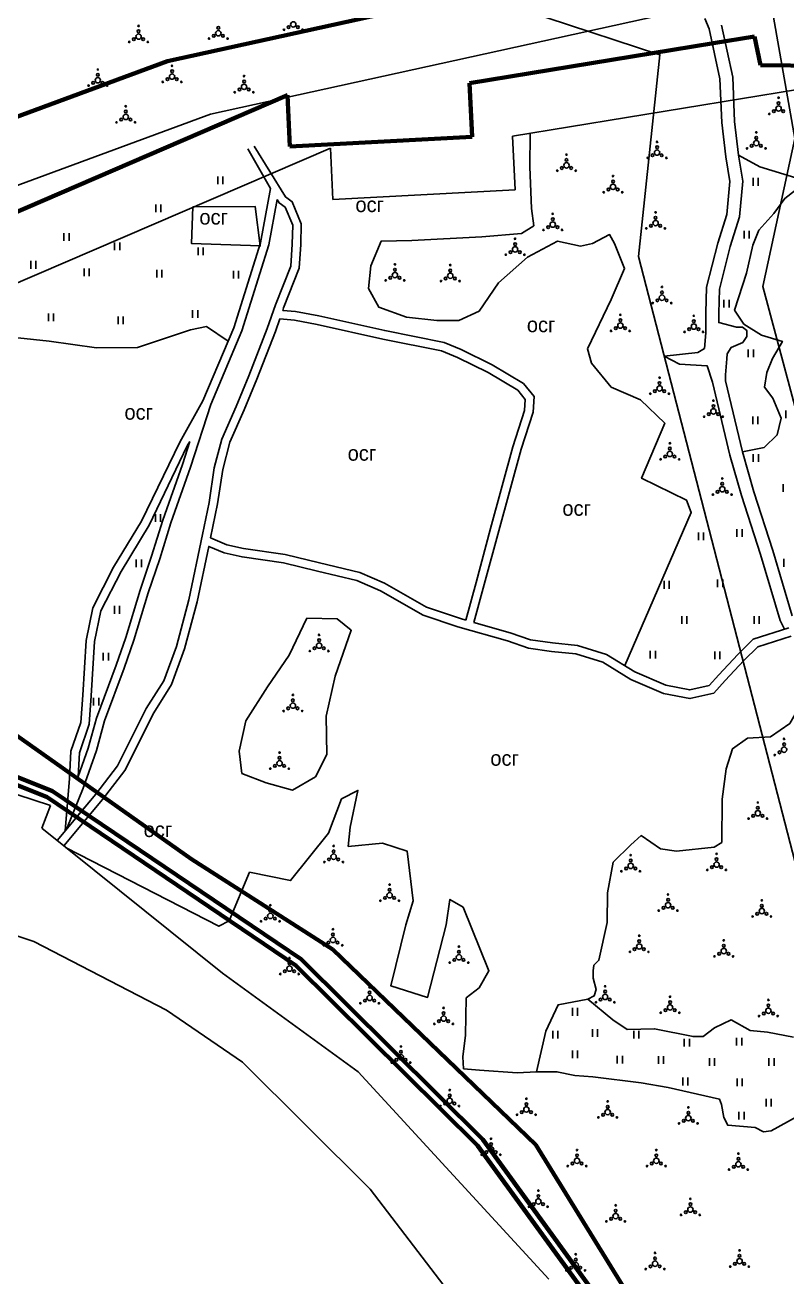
# Model space of a CAD drawing. Header units: millimetres. Extents: x 1378883 to 1389513, y 5662980 to 5673292.
# Drawn here: x 1380724 to 1381080, y 5669290 to 5669874 of the extents above; entities that cross this region are included whole.
import ezdxf

# ---------------------------------------------------------------- set-up
doc = ezdxf.new("R2010")
doc.units = ezdxf.units.MM
doc.layers.add('_5Інше', color=252, linetype='Continuous', lineweight=25)
for name, color, linetype in [('вулиці', 7, 'Continuous'), ('ВулНазва', 7, 'Continuous'), ('залізниця', 7, 'Continuous'), ('КартаСкан', 252, 'Continuous'), ('межа по генплану', 7, 'Continuous'), ('район', 6, 'Continuous')]:
    doc.layers.add(name, color=color, linetype=linetype)
picture_1 = doc.add_image_def('image1.tif', size_in_pixel=(29607, 29619))

# ---------------------------------------------------------------- blocks, each defined once
blk = doc.blocks.new('ЧорнаПрибер')
at = {"layer": '_5Інше', "color": 160}
for points in [[(46520, 26580), (46376, 26657), (45778.71, 26738), (45774, 26640), (45661, 26516), (45578, 26392), (45454, 26425), (45376, 26410), (45187, 26388), (45161, 26472), (45092, 26519), (45016, 26517), (44938, 26604), (44308, 26925), (44144, 27538), (44159, 27607), (44144, 27692), (44004, 27740), (43276, 27823)], [(43250, 27771), (43990, 27681), (44096, 27646), (44086, 27552), (44258, 26887), (44900, 26556), (45010, 26462), (45084, 26468), (45100, 26391), (45162, 26332), (45368, 26354), (45461, 26394), (45604, 26361), (45658, 26418), (45702, 26513), (45796, 26604), (45806, 26710), (46396, 26618), (46505, 26564)]]:
    blk.add_lwpolyline(points, dxfattribs=at)
blk = doc.blocks.new('ЛвЗд')
at = {"layer": '_5Інше', "color": 204, "linetype": 'Continuous'}
for points in [[(43886.079, 27626.153), (44602, 27779)], [(44027, 27615), (44160, 27636)], [(43697.596, 27557.943), (43886.079, 27626.153)], [(43790.224, 27545.67), (43942, 27610)], [(43942, 27610), (43943, 27586)], [(44028, 27590), (44027, 27615)], [(43943, 27586), (44028, 27590)], [(43809.546, 27304.251), (43731.602, 27330.166)], [(43805.468, 27293.665), (43809.546, 27304.251)], [(43889.418, 27225.56), (43805.468, 27293.665)], [(43801.483, 27240.789), (43689.204, 27278.74)], [(43863.137, 27208.415), (43801.483, 27240.789)], [(43952.369, 27179.139), (43889.418, 27225.56)], [(43898.392, 27184.046), (43863.137, 27208.415)], [(43957.645, 27124.42), (43898.392, 27184.046)], [(44040.738, 27082.068), (43952.369, 27179.139)], [(44053.516, 26997.769), (43957.645, 27124.42)]]:
    blk.add_lwpolyline(points, dxfattribs=at)

msp = doc.modelspace()

# ---------------------------------------------------------------- linework, layer by layer
at = {"layer": 'вулиці', "color": 7}
for p, q in [((1380814.24, 5669799.45), (1380814.24, 5669803.05)), ((1380816.64, 5669799.45), (1380816.64, 5669803.05)), ((1381063.98, 5669798.73), (1381063.98, 5669802.33)), ((1381066.38, 5669798.73), (1381066.38, 5669802.33)), ((1380785.36, 5669786.3), (1380785.36, 5669789.9)), ((1380787.76, 5669786.3), (1380787.76, 5669789.9)), ((1380742.51, 5669773.02), (1380742.51, 5669776.62)), ((1380744.91, 5669773.02), (1380744.91, 5669776.62)), ((1380766.15, 5669768.59), (1380766.15, 5669772.19)), ((1380768.55, 5669768.59), (1380768.55, 5669772.19)), ((1381059.76, 5669774.1), (1381059.76, 5669777.7)), ((1381062.16, 5669774.1), (1381062.16, 5669777.7)), ((1380805.13, 5669766.31), (1380805.13, 5669769.91)), ((1380807.53, 5669766.31), (1380807.53, 5669769.91)), ((1380727.04, 5669760.03), (1380727.04, 5669763.63)), ((1380729.44, 5669760.03), (1380729.44, 5669763.63)), ((1380751.93, 5669756.53), (1380751.93, 5669760.13)), ((1380754.33, 5669756.53), (1380754.33, 5669760.13)), ((1380785.8, 5669755.92), (1380785.8, 5669759.52)), ((1380788.2, 5669755.92), (1380788.2, 5669759.52)), ((1380821.57, 5669755.42), (1380821.57, 5669759.02)), ((1380823.97, 5669755.42), (1380823.97, 5669759.02)), ((1381050.38, 5669741.88), (1381050.38, 5669745.48)), ((1381052.78, 5669741.88), (1381052.78, 5669745.48)), ((1380735.31, 5669735.49), (1380735.31, 5669739.09)), ((1380737.71, 5669735.49), (1380737.71, 5669739.09)), ((1380767.82, 5669734.2), (1380767.82, 5669737.8)), ((1380770.22, 5669734.2), (1380770.22, 5669737.8)), ((1380802.55, 5669737.15), (1380802.55, 5669740.75)), ((1380804.95, 5669737.15), (1380804.95, 5669740.75)), ((1381061.77, 5669718.81), (1381061.77, 5669722.41)), ((1381064.17, 5669718.81), (1381064.17, 5669722.41)), ((1381063.84, 5669687.49), (1381063.84, 5669691.09)), ((1381066.24, 5669687.49), (1381066.24, 5669691.09)), ((1381079.25, 5669690.31), (1381079.25, 5669693.91)), ((1381064.1, 5669669.99), (1381064.1, 5669673.59)), ((1381066.5, 5669669.99), (1381066.5, 5669673.59)), ((1381078, 5669656.02), (1381078, 5669659.62)), ((1380785.18, 5669641.96), (1380785.18, 5669645.56)), ((1380787.58, 5669641.96), (1380787.58, 5669645.56)), ((1381056.43, 5669635.02), (1381056.43, 5669638.62)), ((1381058.83, 5669635.02), (1381058.83, 5669638.62)), ((1381038.46, 5669633.47), (1381038.46, 5669637.07)), ((1381040.86, 5669633.47), (1381040.86, 5669637.07)), ((1380776.28, 5669620.88), (1380776.28, 5669624.48)), ((1380778.68, 5669620.88), (1380778.68, 5669624.48)), ((1381078.26, 5669621.09), (1381078.26, 5669624.69)), ((1381047.45, 5669611.5), (1381047.45, 5669615.1)), ((1381049.85, 5669611.5), (1381049.85, 5669615.1)), ((1381022.52, 5669610.83), (1381022.52, 5669614.43)), ((1381024.92, 5669610.83), (1381024.92, 5669614.43)), ((1380766.11, 5669599.16), (1380766.11, 5669602.76)), ((1380768.51, 5669599.16), (1380768.51, 5669602.76)), ((1381030.72, 5669594.47), (1381030.72, 5669598.07)), ((1381033.12, 5669594.47), (1381033.12, 5669598.07)), ((1381064.49, 5669594.47), (1381064.49, 5669598.07)), ((1381066.89, 5669594.47), (1381066.89, 5669598.07)), ((1380760.87, 5669577.35), (1380760.87, 5669580.95)), ((1380763.27, 5669577.35), (1380763.27, 5669580.95)), ((1381016.06, 5669578.27), (1381016.06, 5669581.87)), ((1381018.46, 5669578.27), (1381018.46, 5669581.87)), ((1381046.14, 5669577.89), (1381046.14, 5669581.49)), ((1381048.54, 5669577.89), (1381048.54, 5669581.49)), ((1380756.35, 5669556.33), (1380756.35, 5669559.93)), ((1380758.75, 5669556.33), (1380758.75, 5669559.93)), ((1380979.71, 5669411.72), (1380979.71, 5669415.32)), ((1380982.11, 5669411.72), (1380982.11, 5669415.32)), ((1380970.54, 5669401.04), (1380970.54, 5669404.64)), ((1380972.94, 5669401.04), (1380972.94, 5669404.64)), ((1380989.09, 5669401.91), (1380989.09, 5669405.51)), ((1380991.49, 5669401.91), (1380991.49, 5669405.51)), ((1381008.3, 5669401.04), (1381008.3, 5669404.64)), ((1381010.7, 5669401.04), (1381010.7, 5669404.64)), ((1381031.87, 5669397.33), (1381031.87, 5669400.93)), ((1381034.27, 5669397.33), (1381034.27, 5669400.93)), ((1381056.31, 5669397.77), (1381056.31, 5669401.37)), ((1381058.71, 5669397.77), (1381058.71, 5669401.37)), ((1380979.71, 5669391.88), (1380979.71, 5669395.48)), ((1380982.11, 5669391.88), (1380982.11, 5669395.48)), ((1381000.66, 5669389.48), (1381000.66, 5669393.08)), ((1381003.06, 5669389.48), (1381003.06, 5669393.08)), ((1381019.86, 5669389.27), (1381019.86, 5669392.87)), ((1381022.26, 5669389.27), (1381022.26, 5669392.87)), ((1381043.65, 5669388.39), (1381043.65, 5669391.99)), ((1381046.05, 5669388.39), (1381046.05, 5669391.99)), ((1381071.37, 5669388.39), (1381071.37, 5669391.99)), ((1381073.77, 5669388.39), (1381073.77, 5669391.99)), ((1381031.21, 5669379.24), (1381031.21, 5669382.84)), ((1381033.61, 5669379.24), (1381033.61, 5669382.84)), ((1381056.53, 5669378.8), (1381056.53, 5669382.4)), ((1381058.93, 5669378.8), (1381058.93, 5669382.4)), ((1381070.06, 5669369.43), (1381070.06, 5669373.03)), ((1381072.46, 5669369.43), (1381072.46, 5669373.03)), ((1381057.4, 5669363.32), (1381057.4, 5669366.92)), ((1381059.8, 5669363.32), (1381059.8, 5669366.92))]:
    msp.add_line(p, q, dxfattribs=at)
at = {"layer": 'вулиці', "color": 7, "lineweight": -2}
for points in [[(1381041.46, 5669876.68), (1381043.55, 5669871.81), (1381048.54, 5669848.54), (1381049.39, 5669828.12), (1381051.3, 5669812.17), (1381053.14, 5669800.7), (1381051.71, 5669785.36), (1381047.53, 5669772), (1381042.32, 5669751.37), (1381041.96, 5669739.4), (1381041.99, 5669730.18), (1381041.36, 5669722.87), (1381038.22, 5669720.95), (1381022.56, 5669719.2), (1381029.66, 5669715.47), (1381042.5, 5669714.8), (1381045.09, 5669707.14), (1381053.19, 5669673.08), (1381058.65, 5669654.28), (1381067.42, 5669626.78), (1381076.66, 5669596.03), (1381078.59, 5669591.92)], [(1381049.3, 5669873.64), (1381054.51, 5669849.3), (1381055.37, 5669828.6), (1381057.25, 5669813), (1381059.18, 5669800.9), (1381057.63, 5669784.17), (1381053.31, 5669770.37), (1381048.3, 5669750.53), (1381047.96, 5669739.32), (1381047.97, 5669734.86), (1381056.21, 5669732.8), (1381059.08, 5669732.71), (1381061.05, 5669731.28), (1381061.14, 5669728.41), (1381059.17, 5669725.55), (1381053.71, 5669723.22), (1381051.83, 5669720.27), (1381051.74, 5669718.04), (1381051.2, 5669710.61), (1381051.11, 5669707.75), (1381058.99, 5669674.61), (1381064.39, 5669656.03), (1381073.15, 5669628.56), (1381082.27, 5669598.18)], [(1380838.88, 5669797.48), (1380828.26, 5669815.86)], [(1380819.15, 5669726.23), (1380808.98, 5669733.01), (1380801.53, 5669731.47), (1380788.03, 5669726.97), (1380776.87, 5669723.25), (1380757.78, 5669723.1), (1380735.6, 5669726.2), (1380720.95, 5669727.76), (1380706.99, 5669728.38), (1380689.92, 5669722.02), (1380679.06, 5669717.06), (1380669.92, 5669711.84)]]:
    msp.add_lwpolyline(points, dxfattribs=at)
at = {"layer": 'вулиці', "color": 7}
for points in [[(1381004.16, 5669574.96), (1381035.18, 5669646.39), (1381032.94, 5669652.14), (1381011.96, 5669662.34), (1381022.75, 5669687.99), (1381011.44, 5669698.86), (1380997.83, 5669704.76), (1380988.59, 5669716.05), (1380986.79, 5669722.72), (1380997.84, 5669745.67), (1381004.01, 5669760.04), (1380999.39, 5669771.84), (1380997.07, 5669775.94), (1380989.11, 5669771.84), (1380983.46, 5669770.56), (1380972.68, 5669772.87), (1380958.81, 5669765.43), (1380945.2, 5669753.37), (1380936.21, 5669740.29), (1380926.71, 5669735.93), (1380916.44, 5669735.93), (1380902.32, 5669737.47), (1380889.48, 5669742.08), (1380884.6, 5669750.8), (1380885.62, 5669761.32), (1380890.5, 5669772.87), (1380904.88, 5669773.12), (1380937.5, 5669774.92), (1380955.99, 5669776.46), (1380961.64, 5669780.05), (1380960.6, 5669788.08), (1380959.83, 5669807.58), (1380960.06, 5669823.13)], [(1380844.56, 5669740.55), (1380844.97, 5669741.74), (1380852.27, 5669760.31), (1380852.99, 5669771.24), (1380853.24, 5669780.98), (1380849, 5669791.25), (1380845.83, 5669793.52), (1380831.27, 5669817.16)], [(1381058.99, 5669674.61), (1381069.17, 5669676.7), (1381075.3, 5669682.53), (1381077.1, 5669690.3), (1381073.21, 5669699.72), (1381069.32, 5669704.8), (1381070.36, 5669711.61), (1381073.05, 5669718.19), (1381077.69, 5669726.11), (1381067.96, 5669729.1), (1381059.73, 5669734.18), (1381055.39, 5669740.76), (1381060.93, 5669757.87), (1381063.92, 5669771.03), (1381066.62, 5669778.05), (1381073.65, 5669785.68), (1381078.75, 5669792.78), (1381088.69, 5669800.57), (1381083.98, 5669802.42), (1381067.17, 5669807.46), (1381057.25, 5669813)], [(1380838.88, 5669797.48), (1380834.2, 5669772.09), (1380821.79, 5669732.46), (1380807.38, 5669698.47), (1380796.51, 5669679.21), (1380778.77, 5669642.34), (1380765.69, 5669620.86), (1380755.94, 5669601.82), (1380752.84, 5669586.67), (1380751.28, 5669561.2), (1380750.4, 5669548.51), (1380745.74, 5669535.01), (1380745.08, 5669522.38), (1380743.04, 5669497.9)], [(1380807.1, 5669636.08), (1380810.27, 5669651.02), (1380812.63, 5669667.15), (1380816.12, 5669680.53), (1380822.87, 5669695.76), (1380828.83, 5669710.04), (1380837.39, 5669732.11), (1380841.22, 5669743.13), (1380848.32, 5669761.19), (1380849, 5669771.42), (1380849.22, 5669780.24), (1380845.73, 5669788.67), (1380842.92, 5669790.69), (1380841.99, 5669792.26)], [(1380841.99, 5669792.26), (1380838.09, 5669771.13), (1380825.55, 5669731.08), (1380810.97, 5669696.71)], [(1380802.62, 5669788.83), (1380801.96, 5669771.79), (1380834.1, 5669770.68), (1380831.66, 5669789.06), (1380802.62, 5669788.83)], [(1380933.77, 5669595.12), (1380938.6, 5669612.74), (1380945.33, 5669637.87), (1380955.8, 5669675.8), (1380961.33, 5669693.2), (1380961.8, 5669700.42), (1380956.88, 5669706.44), (1380942.31, 5669715.14), (1380927.76, 5669722.29), (1380919.82, 5669725.56), (1380892.17, 5669731.16), (1380861.38, 5669737.97), (1380850.56, 5669740.02), (1380844.56, 5669740.55)], [(1380810.86, 5669634.51), (1380814.2, 5669650.32), (1380816.56, 5669666.35), (1380819.91, 5669679.2), (1380826.54, 5669694.18), (1380832.55, 5669708.54), (1380841.15, 5669730.73), (1380843.21, 5669736.66)], [(1380929.93, 5669596.22), (1380934.74, 5669613.78), (1380941.47, 5669638.92), (1380951.97, 5669676.94), (1380957.37, 5669693.94), (1380957.71, 5669699.11), (1380954.22, 5669703.37), (1380940.4, 5669711.62), (1380926.12, 5669718.65), (1380918.65, 5669721.72), (1380891.34, 5669727.24), (1380860.58, 5669734.05), (1380850.01, 5669736.05), (1380843.21, 5669736.66)], [(1380810.97, 5669696.71), (1380801.58, 5669667.45), (1380792.41, 5669641.54), (1380787.21, 5669624.73), (1380781.88, 5669608.88), (1380775.16, 5669586.79), (1380770.65, 5669573.81), (1380761.48, 5669549.21), (1380757.64, 5669535.34), (1380751.48, 5669517.84), (1380743.93, 5669498.97)], [(1380801.22, 5669679.41), (1380800.06, 5669677.36), (1380782.29, 5669640.42), (1380769.18, 5669618.9), (1380759.75, 5669600.48), (1380756.81, 5669586.14), (1380755.28, 5669560.94), (1380754.35, 5669547.71), (1380749.71, 5669534.23), (1380749.13, 5669523.21)], [(1380801.22, 5669679.41), (1380797.79, 5669668.73), (1380788.61, 5669642.8), (1380783.4, 5669625.96), (1380778.07, 5669610.1), (1380771.36, 5669588.03), (1380766.88, 5669575.17), (1380757.67, 5669550.45), (1380753.82, 5669536.53), (1380749.13, 5669523.21)], [(1380807.1, 5669636.08), (1380807.1, 5669636.08), (1380800.71, 5669605.55), (1380795.01, 5669583.92), (1380789.12, 5669567.91), (1380780.94, 5669554.9), (1380767.45, 5669528.2), (1380757.39, 5669515.02), (1380739.3, 5669493.44)], [(1380807.1, 5669636.08), (1380800.71, 5669605.55), (1380795.01, 5669583.92), (1380789.12, 5669567.91), (1380780.94, 5669554.9), (1380767.45, 5669528.2), (1380757.39, 5669515.02), (1380747.49, 5669503.22)], [(1380929.93, 5669596.22), (1380927.48, 5669596.92), (1380911.68, 5669602.18), (1380892.01, 5669613.43), (1380880.47, 5669618.39), (1380861.79, 5669622.9), (1380845.68, 5669626.84), (1380826.33, 5669629.55), (1380818.53, 5669631.3), (1380810.86, 5669634.51)], [(1381081.75, 5669588.68), (1381066.18, 5669583.76), (1381059.74, 5669577.33), (1381050.94, 5669568.02), (1381045.68, 5669562.1), (1381034.5, 5669559.56), (1381022.14, 5669561.93), (1381007.01, 5669568.54), (1380993.97, 5669576.49), (1380981.26, 5669580.39), (1380969.91, 5669581.57), (1380959.24, 5669583.09), (1380949.42, 5669586.48), (1380926.3, 5669593.1), (1380910.04, 5669598.51), (1380890.22, 5669609.85), (1380879.21, 5669614.59), (1380860.85, 5669619.01), (1380844.92, 5669622.9), (1380825.61, 5669625.61), (1380817.31, 5669627.47), (1380810.03, 5669630.52), (1380804.6, 5669604.63), (1380798.83, 5669582.72), (1380792.73, 5669566.13), (1380784.43, 5669552.93), (1380770.85, 5669526.06), (1380760.52, 5669512.52), (1380742.42, 5669490.94)], [(1380855.75, 5669597.09), (1380869.93, 5669596.78), (1380876.55, 5669591.43), (1380868.99, 5669570.02), (1380864.89, 5669551.45), (1380865.21, 5669533.51), (1380859.85, 5669523.12), (1380849.14, 5669516.83), (1380836.85, 5669520.29), (1380825.51, 5669524.7), (1380824.25, 5669535.08), (1380827.4, 5669549.25), (1380837.48, 5669564.99), (1380847.56, 5669579.78), (1380855.75, 5669597.09)], [(1381080.63, 5669592.57), (1381063.99, 5669587.23), (1381056.88, 5669580.12), (1381047.99, 5669570.73), (1381043.54, 5669565.72), (1381034.43, 5669563.65), (1381023.33, 5669565.78), (1381008.86, 5669572.1), (1380995.62, 5669580.17), (1380982.06, 5669584.32), (1380970.4, 5669585.54), (1380960.18, 5669587), (1380950.62, 5669590.29), (1380933.77, 5669595.12)], [(1380986.84, 5669419.4), (1380989.87, 5669420.95), (1380990.76, 5669424), (1380989.33, 5669429.3), (1380989.42, 5669432.63), (1380989.78, 5669435.23), (1380992.11, 5669437.56), (1380995.94, 5669455.25), (1380996.12, 5669468.96), (1380998.76, 5669483.36), (1381007.02, 5669491.32), (1381011.77, 5669495.71), (1381020.74, 5669489.56), (1381028.3, 5669488.51), (1381045.89, 5669490.27), (1381049.41, 5669492.55), (1381049.58, 5669512.63), (1381051.51, 5669526.86), (1381054.33, 5669536.17), (1381061.36, 5669541.09), (1381072.09, 5669541.79), (1381081.07, 5669547.98), (1381085.93, 5669556.41)], [(1380962.89, 5669385.6), (1380953.89, 5669385.1), (1380936.4, 5669386.39), (1380928.95, 5669386.96), (1380928.66, 5669392.55), (1380929.81, 5669402.71), (1380930.12, 5669419.99), (1380936.29, 5669424.75), (1380940.77, 5669432.6), (1380928.72, 5669462.29), (1380922.55, 5669465.93), (1380920.86, 5669454.17), (1380912.17, 5669420.27), (1380895.07, 5669425.59), (1380902.08, 5669454.17), (1380905.42, 5669465.21), (1380902.61, 5669488.45), (1380891.12, 5669492.1), (1380875.13, 5669490.69), (1380875.97, 5669499.66), (1380879.62, 5669516.74), (1380872.05, 5669512.82), (1380865.88, 5669496.86), (1380848.21, 5669474.73), (1380829.09, 5669478.62), (1380819.56, 5669455.93), (1380814.79, 5669453.41), (1380743.53, 5669490.04)], [(1380962.89, 5669385.6), (1380967.31, 5669404.58), (1380973.04, 5669416.8), (1380986.84, 5669419.4), (1380998.55, 5669409.78), (1381005.32, 5669405.36), (1381018.07, 5669405.62), (1381036.03, 5669401.98), (1381040.71, 5669401.98), (1381045.92, 5669406.14), (1381053.73, 5669409.78), (1381062.58, 5669404.84), (1381070.65, 5669404.06), (1381082.88, 5669401.72)], [(1381093.55, 5669369.73), (1381072.47, 5669358.03), (1381068.83, 5669357.51), (1381064.92, 5669359.59), (1381052.17, 5669360.63), (1381050.34, 5669364.27), (1381049.3, 5669370.25), (1381048.26, 5669372.85), (1381024.32, 5669378.32), (1381011.82, 5669380.4), (1380989.18, 5669383.26), (1380980.85, 5669383.78), (1380972.52, 5669385.6), (1380962.89, 5669385.6)]]:
    msp.add_lwpolyline(points, dxfattribs=at)
for centre, radius in [((1380777.33, 5669870.74), 0.625), ((1380777.33, 5669873.24), 0.312), ((1380814.54, 5669872.3), 0.625), ((1380845.17, 5669871.41), 0.312), ((1380847.33, 5669872.66), 0.625), ((1380849.5, 5669873.91), 1.25), ((1380851.66, 5669872.66), 0.625), ((1380853.83, 5669871.41), 0.312), ((1380773, 5669865.74), 0.312), ((1380775.16, 5669866.99), 0.625), ((1380777.33, 5669868.24), 1.25), ((1380779.49, 5669866.99), 0.625), ((1380781.66, 5669865.74), 0.312), ((1380810.21, 5669867.3), 0.312), ((1380812.38, 5669868.55), 0.625), ((1380814.54, 5669869.8), 1.25), ((1380816.71, 5669868.55), 0.625), ((1380818.87, 5669867.3), 0.312), ((1380792.95, 5669854.6), 0.312), ((1380758.33, 5669847.89), 1.25), ((1380758.33, 5669850.39), 0.625), ((1380758.33, 5669852.89), 0.312), ((1380790.78, 5669848.35), 0.625), ((1380792.95, 5669849.6), 1.25), ((1380792.95, 5669852.1), 0.625), ((1380795.11, 5669848.35), 0.625), ((1380826.54, 5669849.81), 0.312), ((1380754, 5669845.39), 0.312), ((1380756.17, 5669846.64), 0.625), ((1380760.5, 5669846.64), 0.625), ((1380762.66, 5669845.39), 0.312), ((1380788.62, 5669847.1), 0.312), ((1380797.28, 5669847.1), 0.312), ((1380822.21, 5669842.31), 0.312), ((1380824.37, 5669843.56), 0.625), ((1380826.54, 5669844.81), 1.25), ((1380826.54, 5669847.31), 0.625), ((1380828.7, 5669843.56), 0.625), ((1380830.87, 5669842.31), 0.312), ((1381075.89, 5669837.21), 0.625), ((1381075.89, 5669839.71), 0.312), ((1380771.36, 5669830.77), 1.25), ((1380771.36, 5669833.27), 0.625), ((1380771.36, 5669835.77), 0.312), ((1381071.56, 5669832.21), 0.312), ((1381073.72, 5669833.46), 0.625), ((1381075.89, 5669834.71), 1.25), ((1381078.05, 5669833.46), 0.625), ((1380767.03, 5669828.27), 0.312), ((1380769.19, 5669829.52), 0.625), ((1380773.52, 5669829.52), 0.625), ((1380775.69, 5669828.27), 0.312), ((1381019.21, 5669819.15), 0.312), ((1381065.5, 5669818.58), 1.25), ((1381065.5, 5669821.08), 0.625), ((1381065.5, 5669823.58), 0.312), ((1380976.95, 5669813.22), 0.312), ((1381017.04, 5669812.9), 0.625), ((1381019.21, 5669814.15), 1.25), ((1381019.21, 5669816.65), 0.625), ((1381021.37, 5669812.9), 0.625), ((1381061.17, 5669816.08), 0.312), ((1381063.33, 5669817.33), 0.625), ((1381067.66, 5669817.33), 0.625), ((1381069.83, 5669816.08), 0.312), ((1380974.79, 5669806.97), 0.625), ((1380976.95, 5669808.22), 1.25), ((1380976.95, 5669810.72), 0.625), ((1380979.12, 5669806.97), 0.625), ((1381014.88, 5669811.65), 0.312), ((1381023.54, 5669811.65), 0.312), ((1380972.62, 5669805.72), 0.312), ((1380981.29, 5669805.72), 0.312), ((1380998.65, 5669800.68), 0.625), ((1380998.65, 5669803.18), 0.312), ((1380994.32, 5669795.68), 0.312), ((1380996.49, 5669796.93), 0.625), ((1380998.65, 5669798.18), 1.25), ((1381000.82, 5669796.93), 0.625), ((1381002.98, 5669795.68), 0.312), ((1380970.56, 5669785.61), 0.312), ((1381018.52, 5669783.79), 0.625), ((1381018.52, 5669786.29), 0.312), ((1380966.23, 5669778.11), 0.312), ((1380968.4, 5669779.36), 0.625), ((1380970.56, 5669780.61), 1.25), ((1380970.56, 5669783.11), 0.625), ((1380972.73, 5669779.36), 0.625), ((1380974.89, 5669778.11), 0.312), ((1381014.19, 5669778.79), 0.312), ((1381016.36, 5669780.04), 0.625), ((1381018.52, 5669781.29), 1.25), ((1381020.69, 5669780.04), 0.625), ((1381022.85, 5669778.79), 0.312), ((1380952.99, 5669771.5), 0.625), ((1380952.99, 5669774), 0.312), ((1380948.66, 5669766.5), 0.312), ((1380950.82, 5669767.75), 0.625), ((1380952.99, 5669769), 1.25), ((1380955.15, 5669767.75), 0.625), ((1380957.32, 5669766.5), 0.312), ((1380896.93, 5669762.05), 0.312), ((1380922.75, 5669761.73), 0.312), ((1380892.6, 5669754.55), 0.312), ((1380894.76, 5669755.8), 0.625), ((1380896.93, 5669757.05), 1.25), ((1380896.93, 5669759.55), 0.625), ((1380899.09, 5669755.8), 0.625), ((1380901.26, 5669754.55), 0.312), ((1380920.58, 5669755.48), 0.625), ((1380922.75, 5669756.73), 1.25), ((1380922.75, 5669759.23), 0.625), ((1380924.91, 5669755.48), 0.625), ((1380918.42, 5669754.23), 0.312), ((1380927.08, 5669754.23), 0.312), ((1381021.5, 5669749.01), 0.625), ((1381021.5, 5669751.51), 0.312), ((1381017.17, 5669744.01), 0.312), ((1381019.34, 5669745.26), 0.625), ((1381021.5, 5669746.51), 1.25), ((1381023.67, 5669745.26), 0.625), ((1381025.83, 5669744.01), 0.312), ((1381002.09, 5669738.51), 0.312), ((1381036.35, 5669738.05), 0.312), ((1380997.76, 5669731.01), 0.312), ((1380999.92, 5669732.26), 0.625), ((1381002.09, 5669733.51), 1.25), ((1381002.09, 5669736.01), 0.625), ((1381004.25, 5669732.26), 0.625), ((1381006.42, 5669731.01), 0.312), ((1381034.18, 5669731.8), 0.625), ((1381036.35, 5669733.05), 1.25), ((1381036.35, 5669735.55), 0.625), ((1381038.51, 5669731.8), 0.625), ((1381032.02, 5669730.55), 0.312), ((1381040.68, 5669730.55), 0.312), ((1381020.38, 5669709.21), 0.312), ((1381018.21, 5669702.96), 0.625), ((1381020.38, 5669704.21), 1.25), ((1381020.38, 5669706.71), 0.625), ((1381022.54, 5669702.96), 0.625), ((1381016.05, 5669701.71), 0.312), ((1381024.71, 5669701.71), 0.312), ((1381045.5, 5669695.99), 0.625), ((1381045.5, 5669698.49), 0.312), ((1381041.17, 5669690.99), 0.312), ((1381043.33, 5669692.24), 0.625), ((1381045.5, 5669693.49), 1.25), ((1381047.66, 5669692.24), 0.625), ((1381049.83, 5669690.99), 0.312), ((1381025.17, 5669678.64), 0.312), ((1381023.01, 5669672.39), 0.625), ((1381025.17, 5669673.64), 1.25), ((1381025.17, 5669676.14), 0.625), ((1381027.34, 5669672.39), 0.625), ((1381020.84, 5669671.14), 0.312), ((1381029.5, 5669671.14), 0.312), ((1381049.61, 5669662.21), 0.312), ((1381047.44, 5669655.96), 0.625), ((1381049.61, 5669657.21), 1.25), ((1381049.61, 5669659.71), 0.625), ((1381051.77, 5669655.96), 0.625), ((1381045.28, 5669654.71), 0.312), ((1381053.94, 5669654.71), 0.312), ((1380861.55, 5669584.27), 1.25), ((1380861.55, 5669586.77), 0.625), ((1380861.55, 5669589.27), 0.312), ((1380857.22, 5669581.77), 0.312), ((1380859.38, 5669583.02), 0.625), ((1380863.71, 5669583.02), 0.625), ((1380865.88, 5669581.77), 0.312), ((1380849.32, 5669556.29), 1.25), ((1380849.32, 5669558.79), 0.625), ((1380849.32, 5669561.29), 0.312), ((1380844.99, 5669553.79), 0.312), ((1380847.16, 5669555.04), 0.625), ((1380851.49, 5669555.04), 0.625), ((1380853.65, 5669553.79), 0.312), ((1381078.45, 5669538.27), 0.625), ((1381078.45, 5669540.77), 0.312), ((1380843.1, 5669534.41), 0.312), ((1381074.12, 5669533.27), 0.312), ((1381076.28, 5669534.52), 0.625), ((1381078.45, 5669535.77), 1.25), ((1380838.77, 5669526.91), 0.312), ((1380840.93, 5669528.16), 0.625), ((1380843.1, 5669529.41), 1.25), ((1380843.1, 5669531.91), 0.625), ((1380845.26, 5669528.16), 0.625), ((1380847.43, 5669526.91), 0.312), ((1381066.21, 5669511.13), 0.312), ((1381061.88, 5669503.63), 0.312), ((1381064.05, 5669504.88), 0.625), ((1381066.21, 5669506.13), 1.25), ((1381066.21, 5669508.63), 0.625), ((1381068.38, 5669504.88), 0.625), ((1381070.54, 5669503.63), 0.312), ((1380868.33, 5669485.88), 1.25), ((1380868.33, 5669488.38), 0.625), ((1380868.33, 5669490.88), 0.312), ((1381006.91, 5669486.58), 0.312), ((1381046.97, 5669487.19), 0.312), ((1380864, 5669483.38), 0.312), ((1380866.16, 5669484.63), 0.625), ((1380870.49, 5669484.63), 0.625), ((1380872.66, 5669483.38), 0.312), ((1381004.74, 5669480.33), 0.625), ((1381006.91, 5669481.58), 1.25), ((1381006.91, 5669484.08), 0.625), ((1381009.07, 5669480.33), 0.625), ((1381044.81, 5669480.94), 0.625), ((1381046.97, 5669482.19), 1.25), ((1381046.97, 5669484.69), 0.625), ((1381049.14, 5669480.94), 0.625), ((1381002.58, 5669479.08), 0.312), ((1381011.24, 5669479.08), 0.312), ((1381042.64, 5669479.69), 0.312), ((1381051.3, 5669479.69), 0.312), ((1380894.45, 5669467.86), 1.25), ((1380894.45, 5669470.36), 0.625), ((1380894.45, 5669472.86), 0.312), ((1381024.34, 5669468.24), 0.312), ((1380838.79, 5669463.23), 0.312), ((1380890.12, 5669465.36), 0.312), ((1380892.28, 5669466.61), 0.625), ((1380896.61, 5669466.61), 0.625), ((1380898.78, 5669465.36), 0.312), ((1381024.34, 5669463.24), 1.25), ((1381024.34, 5669465.74), 0.625), ((1381068.07, 5669462.99), 0.625), ((1381068.07, 5669465.49), 0.312), ((1380836.62, 5669456.98), 0.625), ((1380838.79, 5669458.23), 1.25), ((1380838.79, 5669460.73), 0.625), ((1380840.95, 5669456.98), 0.625), ((1381020.01, 5669460.74), 0.312), ((1381022.17, 5669461.99), 0.625), ((1381026.5, 5669461.99), 0.625), ((1381028.67, 5669460.74), 0.312), ((1381063.74, 5669457.99), 0.312), ((1381065.91, 5669459.24), 0.625), ((1381068.07, 5669460.49), 1.25), ((1381070.24, 5669459.24), 0.625), ((1381072.4, 5669457.99), 0.312), ((1380834.46, 5669455.73), 0.312), ((1380843.12, 5669455.73), 0.312), ((1380868.02, 5669452.04), 0.312), ((1380865.85, 5669445.79), 0.625), ((1380868.02, 5669447.04), 1.25), ((1380868.02, 5669449.54), 0.625), ((1380870.18, 5669445.79), 0.625), ((1381010.88, 5669444), 1.25), ((1381010.88, 5669446.5), 0.625), ((1381010.88, 5669449), 0.312), ((1381050.33, 5669446.86), 0.312), ((1380863.69, 5669444.54), 0.312), ((1380872.35, 5669444.54), 0.312), ((1380926.79, 5669438.96), 1.25), ((1380926.79, 5669441.46), 0.625), ((1380926.79, 5669443.96), 0.312), ((1381006.55, 5669441.5), 0.312), ((1381008.72, 5669442.75), 0.625), ((1381013.05, 5669442.75), 0.625), ((1381015.21, 5669441.5), 0.312), ((1381046, 5669439.36), 0.312), ((1381048.17, 5669440.61), 0.625), ((1381050.33, 5669441.86), 1.25), ((1381050.33, 5669444.36), 0.625), ((1381052.5, 5669440.61), 0.625), ((1381054.66, 5669439.36), 0.312), ((1380847.73, 5669433.67), 1.25), ((1380847.73, 5669436.17), 0.625), ((1380847.73, 5669438.67), 0.312), ((1380922.46, 5669436.46), 0.312), ((1380924.62, 5669437.71), 0.625), ((1380928.95, 5669437.71), 0.625), ((1380931.12, 5669436.46), 0.312), ((1380843.4, 5669431.17), 0.312), ((1380845.57, 5669432.42), 0.625), ((1380849.9, 5669432.42), 0.625), ((1380852.06, 5669431.17), 0.312), ((1380885.12, 5669422.51), 0.625), ((1380885.12, 5669425.01), 0.312), ((1380994.98, 5669422.97), 0.625), ((1380994.98, 5669425.47), 0.312), ((1380880.79, 5669417.51), 0.312), ((1380882.95, 5669418.76), 0.625), ((1380885.12, 5669420.01), 1.25), ((1380887.29, 5669418.76), 0.625), ((1380889.45, 5669417.51), 0.312), ((1380990.65, 5669417.97), 0.312), ((1380992.82, 5669419.22), 0.625), ((1380994.98, 5669420.47), 1.25), ((1380997.15, 5669419.22), 0.625), ((1380999.31, 5669417.97), 0.312), ((1381025.26, 5669415.58), 1.25), ((1381025.26, 5669418.08), 0.625), ((1381025.26, 5669420.58), 0.312), ((1381071.13, 5669416.55), 0.625), ((1381071.13, 5669419.05), 0.312), ((1380919.64, 5669410.38), 1.25), ((1380919.64, 5669412.88), 0.625), ((1380919.64, 5669415.38), 0.312), ((1381020.93, 5669413.08), 0.312), ((1381023.09, 5669414.33), 0.625), ((1381027.42, 5669414.33), 0.625), ((1381029.59, 5669413.08), 0.312), ((1381066.8, 5669411.55), 0.312), ((1381068.96, 5669412.8), 0.625), ((1381071.13, 5669414.05), 1.25), ((1381073.29, 5669412.8), 0.625), ((1381075.46, 5669411.55), 0.312), ((1380915.31, 5669407.88), 0.312), ((1380917.47, 5669409.13), 0.625), ((1380921.8, 5669409.13), 0.625), ((1380923.97, 5669407.88), 0.312), ((1380899.73, 5669392.36), 1.25), ((1380899.73, 5669394.86), 0.625), ((1380899.73, 5669397.36), 0.312), ((1380895.4, 5669389.86), 0.312), ((1380897.57, 5669391.11), 0.625), ((1380901.9, 5669391.11), 0.625), ((1380904.06, 5669389.86), 0.312), ((1380922.47, 5669374.56), 0.625), ((1380922.47, 5669377.06), 0.312), ((1380918.14, 5669369.56), 0.312), ((1380920.3, 5669370.81), 0.625), ((1380922.47, 5669372.06), 1.25), ((1380924.63, 5669370.81), 0.625), ((1380926.8, 5669369.56), 0.312), ((1380958.23, 5669370.52), 0.625), ((1380958.23, 5669373.02), 0.312), ((1380996.16, 5669369.28), 0.625), ((1380996.16, 5669371.78), 0.312), ((1380953.9, 5669365.52), 0.312), ((1380956.06, 5669366.77), 0.625), ((1380958.23, 5669368.02), 1.25), ((1380960.39, 5669366.77), 0.625), ((1380962.56, 5669365.52), 0.312), ((1380991.83, 5669364.28), 0.312), ((1380994, 5669365.53), 0.625), ((1380996.16, 5669366.78), 1.25), ((1380998.33, 5669365.53), 0.625), ((1381000.49, 5669364.28), 0.312), ((1381033.79, 5669363.98), 1.25), ((1381033.79, 5669366.48), 0.625), ((1381033.79, 5669368.98), 0.312), ((1381029.46, 5669361.48), 0.312), ((1381031.62, 5669362.73), 0.625), ((1381035.95, 5669362.73), 0.625), ((1381038.12, 5669361.48), 0.312), ((1380941.74, 5669351.88), 0.625), ((1380941.74, 5669354.38), 0.312), ((1380937.41, 5669346.88), 0.312), ((1380939.58, 5669348.13), 0.625), ((1380941.74, 5669349.38), 1.25), ((1380943.91, 5669348.13), 0.625), ((1380946.08, 5669346.88), 0.312), ((1380981.86, 5669346.6), 0.625), ((1380981.86, 5669349.1), 0.312), ((1381018.86, 5669346.6), 0.625), ((1381018.86, 5669349.1), 0.312), ((1381057.15, 5669347.46), 0.312), ((1380977.53, 5669341.6), 0.312), ((1380979.69, 5669342.85), 0.625), ((1380981.86, 5669344.1), 1.25), ((1380984.02, 5669342.85), 0.625), ((1380986.19, 5669341.6), 0.312), ((1381014.53, 5669341.6), 0.312), ((1381016.7, 5669342.85), 0.625), ((1381018.86, 5669344.1), 1.25), ((1381021.03, 5669342.85), 0.625), ((1381023.19, 5669341.6), 0.312), ((1381052.82, 5669339.96), 0.312), ((1381054.99, 5669341.21), 0.625), ((1381057.15, 5669342.46), 1.25), ((1381057.15, 5669344.96), 0.625), ((1381059.32, 5669341.21), 0.625), ((1381061.48, 5669339.96), 0.312), ((1380963.82, 5669330.15), 0.312), ((1380959.49, 5669322.65), 0.312), ((1380961.66, 5669323.9), 0.625), ((1380963.82, 5669325.15), 1.25), ((1380963.82, 5669327.65), 0.625), ((1380965.99, 5669323.9), 0.625), ((1380968.15, 5669322.65), 0.312), ((1380999.89, 5669323.31), 0.312), ((1381034.76, 5669323.84), 0.625), ((1381034.76, 5669326.34), 0.312), ((1380997.73, 5669317.06), 0.625), ((1380999.89, 5669318.31), 1.25), ((1380999.89, 5669320.81), 0.625), ((1381002.06, 5669317.06), 0.625), ((1381030.43, 5669318.84), 0.312), ((1381032.6, 5669320.09), 0.625), ((1381034.76, 5669321.34), 1.25), ((1381036.93, 5669320.09), 0.625), ((1381039.09, 5669318.84), 0.312), ((1380995.56, 5669315.81), 0.312), ((1381004.22, 5669315.81), 0.312), ((1380981.26, 5669300.48), 0.312), ((1381018.26, 5669301.11), 0.312), ((1381057.67, 5669299.77), 0.625), ((1381057.67, 5669302.27), 0.312), ((1380979.09, 5669294.23), 0.625), ((1380981.26, 5669295.48), 1.25), ((1380981.26, 5669297.98), 0.625), ((1380983.42, 5669294.23), 0.625), ((1381013.93, 5669293.61), 0.312), ((1381016.09, 5669294.86), 0.625), ((1381018.26, 5669296.11), 1.25), ((1381018.26, 5669298.61), 0.625), ((1381020.42, 5669294.86), 0.625), ((1381022.59, 5669293.61), 0.312), ((1381053.34, 5669294.77), 0.312), ((1381055.51, 5669296.02), 0.625), ((1381057.67, 5669297.27), 1.25), ((1381059.84, 5669296.02), 0.625), ((1381062, 5669294.77), 0.312), ((1380976.93, 5669292.98), 0.312), ((1380985.59, 5669292.98), 0.312)]:
    msp.add_circle(centre, radius, dxfattribs=at)
at = {"layer": 'межа по генплану', "color": 5, "lineweight": 70}
msp.add_lwpolyline([(1380846.18, 5668252.29), (1380908.89, 5668415.09), (1380856.53, 5668417.37), (1380976.28, 5668645.16), (1381051.91, 5668822.75), (1381065.34, 5668887.04), (1381061.46, 5669054.88), (1381053.17, 5669128.87), (1381016.38, 5669239.93), (1380935.5, 5669351.24), (1380850.75, 5669435.21), (1380734.72, 5669513.59), (1380628.27, 5669556.25), (1380536.48, 5669570.57), (1380431.49, 5669569.29), (1380313.63, 5669551.75), (1380223.07, 5669517.52), (1380140.92, 5669474.31), (1379693.27, 5669211.77), (1379499.15, 5669437.69), (1379591.34, 5670236.71), (1379639.83, 5670479.03), (1379738.56, 5671134.11), (1379773.91, 5671448.23)], dxfattribs=at)
msp.add_lwpolyline([(1380846.18, 5668252.29), (1380908.89, 5668415.09), (1380856.53, 5668417.37), (1380976.28, 5668645.16), (1381051.91, 5668822.75), (1381065.34, 5668887.04), (1381061.46, 5669054.88), (1381053.17, 5669128.87), (1381016.38, 5669239.93), (1380935.5, 5669351.24), (1380850.75, 5669435.21), (1380734.72, 5669513.59), (1380628.27, 5669556.25), (1380536.48, 5669570.57), (1380431.49, 5669569.29), (1380313.63, 5669551.75), (1380223.07, 5669517.52), (1380140.92, 5669474.31), (1379693.27, 5669211.77), (1379499.15, 5669437.69), (1379591.34, 5670236.71), (1379639.83, 5670479.03), (1379738.56, 5671134.11), (1379773.91, 5671448.23)], dxfattribs=at)
at = {"layer": 'межа по генплану', "color": 3, "lineweight": 70}
msp.add_lwpolyline([(1380846.18, 5668252.29), (1380908.89, 5668415.09), (1380856.53, 5668417.37), (1380976.28, 5668645.16), (1381051.91, 5668822.75), (1381065.34, 5668887.04), (1381061.46, 5669054.88), (1381053.17, 5669128.87), (1381016.38, 5669239.93), (1380935.5, 5669351.24), (1380850.75, 5669435.21), (1380734.72, 5669513.59), (1380628.27, 5669556.25), (1380536.48, 5669570.57), (1380431.49, 5669569.29), (1380313.63, 5669551.75), (1380223.07, 5669517.52), (1380140.92, 5669474.31), (1379693.27, 5669211.77), (1379499.15, 5669437.69), (1379591.34, 5670236.71), (1379639.83, 5670479.03), (1379738.56, 5671134.11), (1379773.91, 5671448.23)], dxfattribs=at)
msp.add_lwpolyline([(1380846.18, 5668252.29), (1380908.89, 5668415.09), (1380856.53, 5668417.37), (1380976.28, 5668645.16), (1381051.91, 5668822.75), (1381065.34, 5668887.04), (1381061.46, 5669054.88), (1381053.17, 5669128.87), (1381016.38, 5669239.93), (1380935.5, 5669351.24), (1380850.75, 5669435.21), (1380734.72, 5669513.59), (1380628.27, 5669556.25), (1380536.48, 5669570.57), (1380431.49, 5669569.29), (1380313.63, 5669551.75), (1380223.07, 5669517.52), (1380140.92, 5669474.31), (1379693.27, 5669211.77), (1379499.15, 5669437.69), (1379591.34, 5670236.71), (1379639.83, 5670479.03), (1379738.56, 5671134.11), (1379773.91, 5671448.23)], dxfattribs=at)
msp.add_lwpolyline([(1380846.18, 5668252.29), (1380908.89, 5668415.09), (1380856.53, 5668417.37), (1380976.28, 5668645.16), (1381051.91, 5668822.75), (1381065.34, 5668887.04), (1381061.46, 5669054.88), (1381053.17, 5669128.87), (1381016.38, 5669239.93), (1380935.5, 5669351.24), (1380850.75, 5669435.21), (1380734.72, 5669513.59), (1380628.27, 5669556.25), (1380536.48, 5669570.57), (1380431.49, 5669569.29), (1380313.63, 5669551.75), (1380223.07, 5669517.52), (1380140.92, 5669474.31), (1379693.27, 5669211.77), (1379499.15, 5669437.69), (1379591.34, 5670236.71), (1379639.83, 5670479.03), (1379738.56, 5671134.11), (1379773.91, 5671448.23)], dxfattribs=at)
at = {"layer": 'межа по генплану', "color": 2, "lineweight": 70}
msp.add_lwpolyline([(1380846.18, 5668252.29), (1380908.89, 5668415.09), (1380856.53, 5668417.37), (1380976.28, 5668645.16), (1381051.91, 5668822.75), (1381065.34, 5668887.04), (1381061.46, 5669054.88), (1381053.17, 5669128.87), (1381016.38, 5669239.93), (1380935.5, 5669351.24), (1380850.75, 5669435.21), (1380734.72, 5669513.59), (1380628.27, 5669556.25), (1380536.48, 5669570.57), (1380431.49, 5669569.29), (1380313.63, 5669551.75), (1380223.07, 5669517.52), (1380140.92, 5669474.31), (1379693.27, 5669211.77), (1379499.15, 5669437.69), (1379591.34, 5670236.71), (1379639.83, 5670479.03), (1379738.56, 5671134.11), (1379773.91, 5671448.23)], dxfattribs=at)
at = {"layer": 'межа по генплану', "color": 1, "lineweight": 70}
msp.add_lwpolyline([(1380848.59, 5668255.09), (1380911.3, 5668417.89), (1380858.94, 5668420.17), (1380978.69, 5668647.96), (1381054.32, 5668825.55), (1381067.74, 5668889.84), (1381063.86, 5669057.68), (1381055.57, 5669131.67), (1381018.79, 5669242.73), (1380937.9, 5669354.04), (1380853.15, 5669438.01), (1380737.13, 5669516.4), (1380630.68, 5669559.06), (1380538.88, 5669573.37), (1380433.9, 5669572.09), (1380316.03, 5669554.55), (1380225.48, 5669520.32), (1380143.32, 5669477.11), (1379695.68, 5669214.57), (1379501.56, 5669440.49), (1379593.74, 5670239.51), (1379642.24, 5670481.83), (1379740.97, 5671136.91), (1379776.32, 5671451.03)], dxfattribs=at)
at = {"layer": 'район', "color": 6, "lineweight": 100}
for p, q in [((1381045.54, 5669912.73), (1380790.78, 5669856.77)), ((1381045.54, 5669865.1), (1381064.64, 5669868.23)), ((1381064.64, 5669868.23), (1381067.52, 5669854.94)), ((1380931.76, 5669846.45), (1381045.54, 5669865.1)), ((1380790.78, 5669856.77), (1380602.7, 5669787.45)), ((1381067.52, 5669854.94), (1381141.23, 5669854.04)), ((1380932.91, 5669821.45), (1380931.76, 5669846.45)), ((1380695.4, 5669775.72), (1380846.8, 5669840.95)), ((1380846.8, 5669840.95), (1380847.94, 5669816.95)), ((1380847.94, 5669816.95), (1380932.91, 5669821.45)), ((1380802.08, 5669484.7), (1380713.8, 5669547.09)), ((1380867.97, 5669442.55), (1380802.08, 5669484.7)), ((1380962.58, 5669351.55), (1380867.97, 5669442.55)), ((1381049.68, 5669210.55), (1380962.58, 5669351.55))]:
    msp.add_line(p, q, dxfattribs=at)

# ---------------------------------------------------------------- block references
at = {"layer": 'ВулНазва', "color": 7, "lineweight": 9, "rotation": 0.3369352804470327}
msp.add_blockref('ЛвЗд', (1337087.97, 5641948.35), dxfattribs=at)
at = {"layer": 'залізниця'}
msp.add_blockref('ЧорнаПрибер', (1336924.52, 5642213.76), dxfattribs=at)

# ---------------------------------------------------------------- texts
at = {"layer": 'вулиці', "color": 7}
for p in [(1380878.49, 5669786.41), (1380805.7, 5669780.6), (1380958.45, 5669730.42), (1380770.74, 5669689.63), (1380874.86, 5669670.5), (1380975.03, 5669644.82), (1380941.42, 5669528.28), (1380779.69, 5669495.03)]:
    msp.add_text('осг', height=7, dxfattribs=at).set_placement(p)

# ---------------------------------------------------------------- pictures from other files: only their frames are drawn
at = {"layer": 'КартаСкан'}
image = msp.add_image(picture_1, insert=(1378952.03, 5663192.31), size_in_units=(10026.9, 10030.97), rotation=0.395435, dxfattribs=at)
image.dxf.flags = 15

doc.saveas('drawing.dxf')
